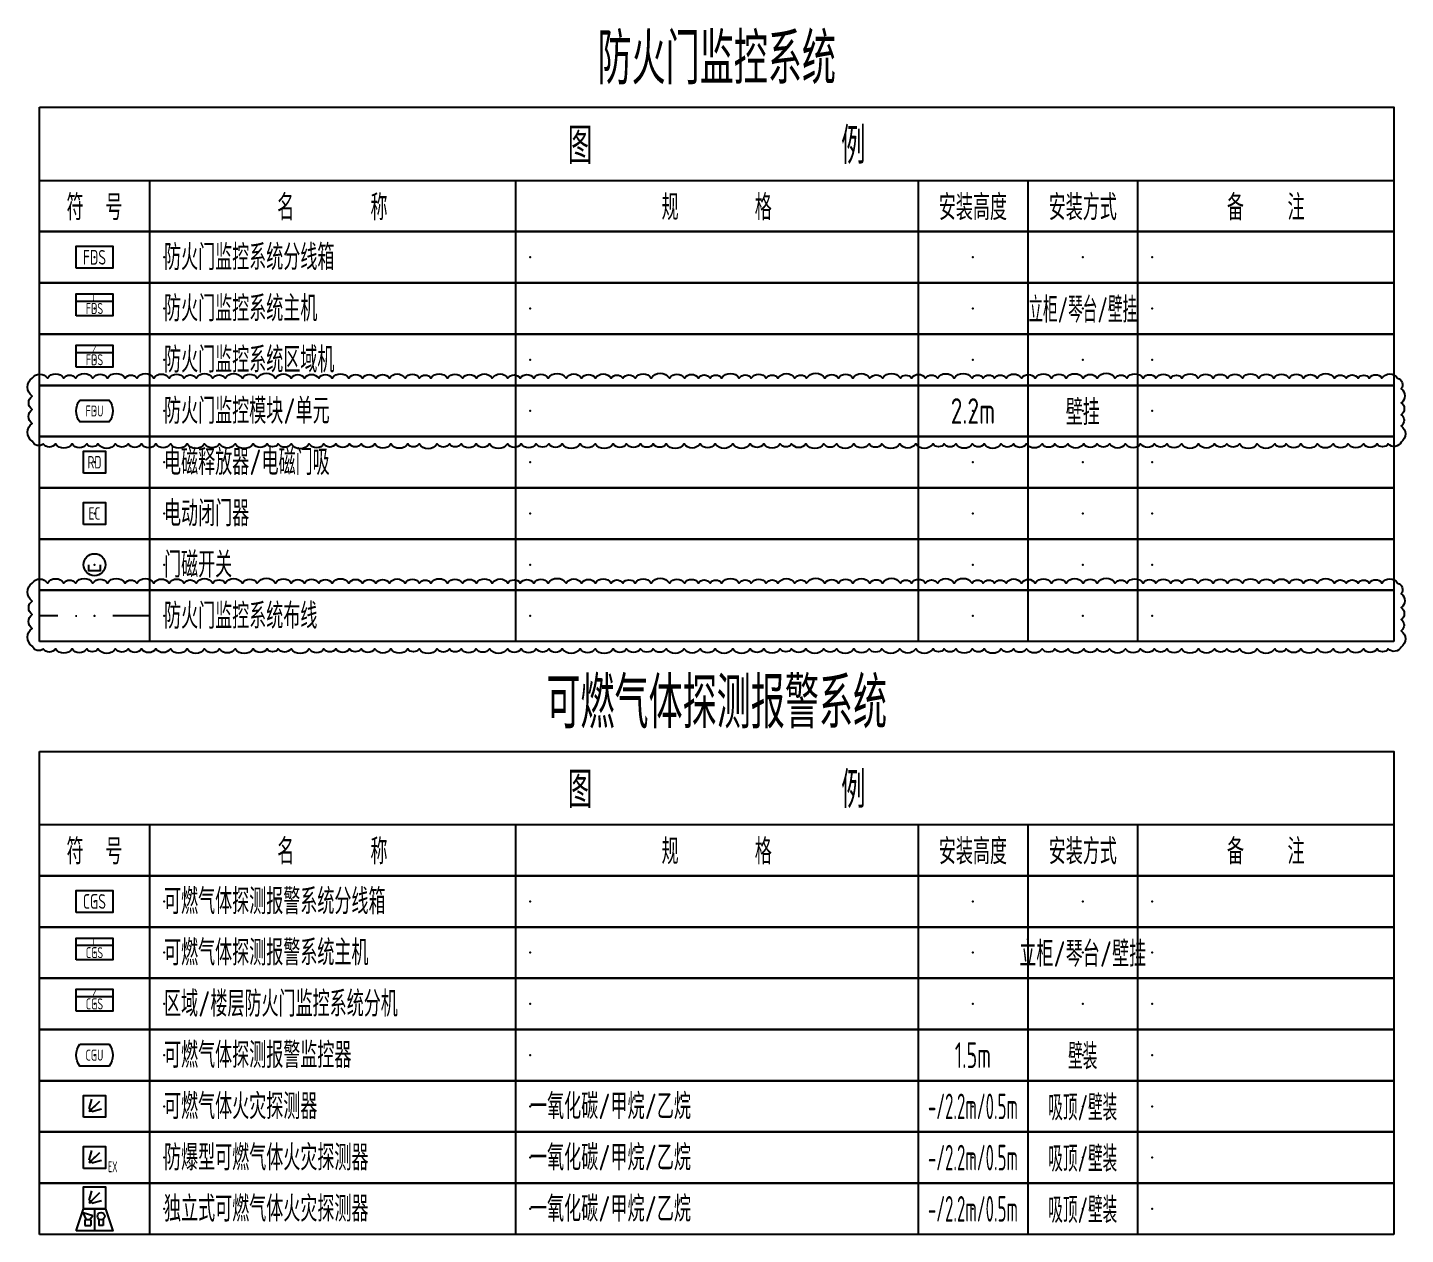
# Model space of a CAD drawing. Header units: millimetres. Extents: x -1582620 to 4754388, y -184455 to 3397362.
# Drawn here: x -608871 to -590049, y 67062 to 83550 of the extents above; entities that cross this region are included whole.
import ezdxf
from ezdxf.enums import TextEntityAlignment as Align

# ---------------------------------------------------------------- set-up
doc = ezdxf.new("R2010")
doc.units = ezdxf.units.MM
doc.header["$LTSCALE"] = 1000
doc.header["$MEASUREMENT"] = 0
doc.linetypes.add('DIVIDE', pattern=[1.25, 0.5, -0.25, 0, -0.25, 0, -0.25])
for name, color, linetype in [('E-EFPS-DEVC', 3, 'Continuous'), ('E-FAS-DEVC', 3, 'Continuous'), ('E-FDS-WIRE', 4, 'DIVIDE'), ('E-UNIV-DIAG', 2, 'Continuous'), ('E-UNIV-EL', 140, 'Continuous'), ('E-UNIV-NOTE', 6, 'Continuous')]:
    doc.layers.add(name, color=color, linetype=linetype)
doc.styles.add('TH-STYLE3', font='tssdeng.shx', dxfattribs={"width": 0.65, "bigfont": 'tssdchn.shx'})

# ---------------------------------------------------------------- blocks, each defined once
blk = doc.blocks.new('E-BKTS2')
for p, q in [((0, 0), (185, 0)), ((0, -7), (0, 0)), ((185, 0), (185, -7)), ((185, -7), (0, -7))]:
    blk.add_line(p, q)
at = {"linetype": 'Continuous'}
for p, q in [((15, 0), (15, -7)), ((65, 0), (65, -7)), ((120, 0), (120, -7)), ((135, 0), (135, -7)), ((150, 0), (150, -7))]:
    blk.add_line(p, q, dxfattribs=at)
for p in [(7.5, -3.5), (17, -3.5), (67, -3.5), (127.5, -3.5), (142.5, -3.5), (152, -3.5)]:
    blk.add_point(p, dxfattribs=at)
blk = doc.blocks.new('E-BKTS1')
blk.add_line((0, -10), (185, -10))
at = {"linetype": 'Continuous'}
for p, q in [((15, -10), (15, -17)), ((65, -10), (65, -17)), ((120, -10), (120, -17)), ((135, -10), (135, -17)), ((150, -10), (150, -17))]:
    blk.add_line(p, q, dxfattribs=at)
blk.add_lwpolyline([(0, 0), (185, 0), (185, -17), (0, -17)], close=True)
at = {"layer": 'E-UNIV-NOTE', "style": 'TH-STYLE3', "width": 0.7}
for s, height, p in [('图                例', 5, (92.5, -5)), ('安装高度', 3.5, (127.5, -13.5)), ('安装方式', 3.5, (142.5, -13.5))]:
    blk.add_text(s, height=height, dxfattribs=at).set_placement(p, align=Align.MIDDLE)
at = {"layer": 'E-UNIV-NOTE', "linetype": 'Continuous', "style": 'TH-STYLE3', "width": 0.7}
for s, p in [('符  号', (7.5, -13.5)), ('名       称', (40, -13.5)), ('规       格', (92.5, -13.5)), ('备    注', (167.5, -13.5))]:
    blk.add_text(s, height=3.5, dxfattribs=at).set_placement(p, align=Align.MIDDLE)
blk = doc.blocks.new('E-BFDS010')
blk.add_lwpolyline([(-2.5, -1.5), (-2.5, 1.5), (2.5, 1.5), (2.5, -1.5)], close=True)
at = {"layer": 'E-UNIV-EL', "style": 'TH-STYLE3', "width": 0.7}
blk.add_attdef('BOX', text='', height=2, dxfattribs=at).set_placement((0, 0), align=Align.MIDDLE)
blk = doc.blocks.new('E-BFDS020')
blk.add_lwpolyline([(-2.5, -1.5), (-2.5, 1.5), (2.5, 1.5), (2.5, -1.5)], close=True)
at = {"layer": 'E-UNIV-EL'}
blk.add_line((-2.5, 0.5), (2.5, 0.5), dxfattribs=at)
at = {"layer": 'E-UNIV-EL', "style": 'TH-STYLE3', "width": 0.7}
for height, p in [(1.5, (0, -0.5)), (1, (0, 1))]:
    blk.add_attdef('F', text='', height=height, dxfattribs=at).set_placement(p, align=Align.MIDDLE)
blk = doc.blocks.new('E-BFDS021')
blk.add_lwpolyline([(-2.5, -1.5), (-2.5, 1.5), (2.5, 1.5), (2.5, -1.5)], close=True)
at = {"layer": 'E-UNIV-EL'}
blk.add_line((-2.5, 0.5), (2.5, 0.5), dxfattribs=at)
at = {"layer": 'E-UNIV-EL', "style": 'TH-STYLE3', "width": 0.7}
for height, p in [(1.5, (0, -0.5)), (1, (0, 1))]:
    blk.add_attdef('F', text='', height=height, dxfattribs=at).set_placement(p, align=Align.MIDDLE)
blk = doc.blocks.new('E-BEFPS110')
blk.add_lwpolyline([(-2, 1.5), (2, 1.5, -0.333333), (2, -1.5), (-2, -1.5, -0.333333)], format="xyb", close=True)
at = {"layer": 'E-UNIV-EL', "style": 'TH-STYLE3', "width": 0.7}
blk.add_attdef('F', text='', height=1.5, dxfattribs=at).set_placement((0, 0), align=Align.MIDDLE)
blk = doc.blocks.new('E-BFDS210')
blk.add_lwpolyline([(-1.5, -1.5), (-1.5, 1.5), (1.5, 1.5), (1.5, -1.5)], close=True)
at = {"layer": 'E-UNIV-EL', "style": 'TH-STYLE3', "width": 0.7}
blk.add_attdef('F', text='', height=1.7, dxfattribs=at).set_placement((0, 0), align=Align.MIDDLE)
blk = doc.blocks.new('E-BFDS220')
blk.add_lwpolyline([(-1.5, -1.5), (-1.5, 1.5), (1.5, 1.5), (1.5, -1.5)], close=True)
at = {"layer": 'E-UNIV-EL', "style": 'TH-STYLE3', "width": 0.7}
blk.add_attdef('F', text='', height=1.7, dxfattribs=at).set_placement((0, 0), align=Align.MIDDLE)
blk = doc.blocks.new('E-BIAS100')
blk.add_circle((0, 0), 1.5)
at = {"layer": 'E-UNIV-EL'}
blk.add_lwpolyline([(-0.81, 0), (-0.81, -0.81), (0.81, -0.81), (0.81, 0)], dxfattribs=at)
blk = doc.blocks.new('E-BCGS110')
blk.add_lwpolyline([(-2, 1.5), (2, 1.5, -0.333333), (2, -1.5), (-2, -1.5, -0.333333)], format="xyb", close=True)
at = {"layer": 'E-UNIV-EL', "style": 'TH-STYLE3', "width": 0.7}
blk.add_attdef('F', text='', height=1.5, dxfattribs=at).set_placement((0, 0), align=Align.MIDDLE)
blk = doc.blocks.new('E-BCGS010')
blk.add_lwpolyline([(-2.5, -1.5), (-2.5, 1.5), (2.5, 1.5), (2.5, -1.5)], close=True)
at = {"layer": 'E-UNIV-EL', "style": 'TH-STYLE3', "width": 0.7}
blk.add_attdef('BOX', text='', height=2, dxfattribs=at).set_placement((0, 0), align=Align.MIDDLE)
blk = doc.blocks.new('E-BCGS020')
blk.add_lwpolyline([(-2.5, -1.5), (-2.5, 1.5), (2.5, 1.5), (2.5, -1.5)], close=True)
at = {"layer": 'E-UNIV-EL'}
blk.add_line((-2.5, 0.5), (2.5, 0.5), dxfattribs=at)
at = {"layer": 'E-UNIV-EL', "style": 'TH-STYLE3', "width": 0.7}
for height, p in [(1.5, (0, -0.5)), (1, (0, 1))]:
    blk.add_attdef('F', text='', height=height, dxfattribs=at).set_placement(p, align=Align.MIDDLE)
blk = doc.blocks.new('E-BCGS021')
blk.add_lwpolyline([(-2.5, -1.5), (-2.5, 1.5), (2.5, 1.5), (2.5, -1.5)], close=True)
at = {"layer": 'E-UNIV-EL'}
blk.add_line((-2.5, 0.5), (2.5, 0.5), dxfattribs=at)
at = {"layer": 'E-UNIV-EL', "style": 'TH-STYLE3', "width": 0.7}
for height, p in [(1.5, (0, -0.5)), (1, (0, 1))]:
    blk.add_attdef('F', text='', height=height, dxfattribs=at).set_placement(p, align=Align.MIDDLE)
blk = doc.blocks.new('E-BCGS210')
blk.add_lwpolyline([(-1.5, -1.5), (-1.5, 1.5), (1.5, 1.5), (1.5, -1.5)], close=True)
at = {"layer": 'E-UNIV-EL'}
for p, q in [((-0.71, -0.35), (-0.35, 0.97)), ((-0.71, -0.71), (0.71, 0.71)), ((-0.35, -0.71), (0.97, -0.35))]:
    blk.add_line(p, q, dxfattribs=at)
at = {"layer": 'E-UNIV-EL', "const_width": 0.25}
blk.add_lwpolyline([(-0.62, -0.44, 1), (-0.44, -0.62, 1)], format="xyb", close=True, dxfattribs=at)
blk = doc.blocks.new('E-BCGS210-2')
blk.add_lwpolyline([(-1.5, -1.5), (-1.5, 1.5), (1.5, 1.5), (1.5, -1.5)], close=True)
at = {"layer": 'E-UNIV-EL'}
for p, q in [((-0.71, -0.35), (-0.35, 0.97)), ((-0.71, -0.71), (0.71, 0.71)), ((-0.35, -0.71), (0.97, -0.35))]:
    blk.add_line(p, q, dxfattribs=at)
at = {"layer": 'E-UNIV-EL', "const_width": 0.25}
blk.add_lwpolyline([(-0.62, -0.44, 1), (-0.44, -0.62, 1)], format="xyb", close=True, dxfattribs=at)
at = {"layer": 'E-UNIV-EL', "style": 'TH-STYLE3', "width": 0.5}
blk.add_attdef('F', text='', height=1.5, dxfattribs=at).set_placement((2.5, -1.25), align=Align.MIDDLE)
blk = doc.blocks.new('E-BCGS215')
for points in [[(-1.5, 0), (-1.5, 3), (1.5, 3), (1.5, 0)], [(-2.5, -3), (-1.5, 0), (1.5, 0), (2.5, -3)]]:
    blk.add_lwpolyline(points, close=True)
at = {"layer": 'E-UNIV-EL'}
for p, q in [((-0.71, 1.15), (-0.35, 2.47)), ((-0.71, 0.79), (0.71, 2.21)), ((-0.35, 0.79), (0.97, 1.15)), ((0, 0), (0, -3)), ((-1.56, -0.5), (-0.24, -0.9)), ((-1.1, -1.5), (-1.56, -0.5)), ((-0.5, -1.5), (-1.3, -1.5)), ((-1.3, -1.5), (-1.3, -2.3)), ((-0.7, -1.5), (-0.24, -0.9)), ((-0.5, -1.5), (-0.5, -2.3)), ((0.6, -1.4), (0.6, -2.3)), ((1.2, -1.4), (1.2, -2.3)), ((-1.3, -2.3), (-0.5, -2.3)), ((1.2, -2.3), (0.6, -2.3))]:
    blk.add_line(p, q, dxfattribs=at)
at = {"layer": 'E-UNIV-EL', "const_width": 0.25}
blk.add_lwpolyline([(-0.62, 1.06, 1), (-0.44, 0.88, 1)], format="xyb", close=True, dxfattribs=at)
at = {"layer": 'E-UNIV-EL'}
blk.add_circle((0.9, -1), 0.5, dxfattribs=at)

msp = doc.modelspace()

# ---------------------------------------------------------------- linework, layer by layer
at = {"layer": 'E-FDS-WIRE'}
msp.add_line((-607206.67, 75511.98), (-608706.67, 75511.98), dxfattribs=at)
at = {"layer": 'E-UNIV-NOTE'}
for points in [[(-608806.67, 78761.98, -0.52056705), (-608600.03, 78761.98, -0.52056705), (-608373.85, 78761.98, -0.52056705), (-608217.91, 78761.98, -0.52056705), (-607977.41, 78761.98, -0.52056705), (-607779.17, 78761.98, -0.52056705), (-607537.3, 78761.98, -0.52056705), (-607380.19, 78761.98, -0.52056705), (-607147.1, 78761.98, -0.52056705), (-606937.37, 78761.98, -0.52056705), (-606730.36, 78761.98, -0.52056705), (-606569.63, 78761.98, -0.52056705), (-606338.08, 78761.98, -0.52056705), (-606171.03, 78761.98, -0.52056705), (-605936.02, 78761.98, -0.52056705), (-605733.22, 78761.98, -0.52056705), (-605483.97, 78761.98, -0.52056705), (-605267.94, 78761.98, -0.52056705), (-605087.48, 78761.98, -0.52056705), (-604894.12, 78761.98, -0.52056705), (-604709.69, 78761.98, -0.52056705), (-604482.82, 78761.98, -0.52056705), (-604294.77, 78761.98, -0.52056705), (-604112.28, 78761.98, -0.52056705), (-603927.58, 78761.98, -0.52056705), (-603714.54, 78761.98, -0.52056705), (-603516.04, 78761.98, -0.52056705), (-603361.39, 78761.98, -0.52056705), (-603134.72, 78761.98, -0.52056705), (-602929.81, 78761.98, -0.52056705), (-602739.74, 78761.98, -0.52056705), (-602522.86, 78761.98, -0.52056705), (-602309.15, 78761.98, -0.52056705), (-602140.19, 78761.98, -0.52056705), (-601956.71, 78761.98, -0.52056705), (-601760.13, 78761.98, -0.52056705), (-601515.1, 78761.98, -0.52056705), (-601301.96, 78761.98, -0.52056705), (-601113.65, 78761.98, -0.52056705), (-600899.02, 78761.98, -0.52056705), (-600739.95, 78761.98, -0.52056705), (-600570.98, 78761.98, -0.52056705), (-600351.67, 78761.98, -0.52056705), (-600102.56, 78761.98, -0.52056705), (-599897.92, 78761.98, -0.52056705), (-599706.99, 78761.98, -0.52056705), (-599546.56, 78761.98, -0.52056705), (-599390.92, 78761.98, -0.52056705), (-599148.47, 78761.98, -0.52056705), (-598984.39, 78761.98, -0.52056705), (-598779.5, 78761.98, -0.52056705), (-598619.8, 78761.98, -0.52056705), (-598389.12, 78761.98, -0.52056705), (-598229.07, 78761.98, -0.52056705), (-597979.77, 78761.98, -0.52056705), (-597793.07, 78761.98, -0.52056705), (-597595.79, 78761.98, -0.52056705), (-597363.3, 78761.98, -0.52056705), (-597193.2, 78761.98, -0.52056705), (-596947.91, 78761.98, -0.52056705), (-596795.46, 78761.98, -0.52056705), (-596603.17, 78761.98, -0.52056705), (-596442.93, 78761.98, -0.52056705), (-596213.21, 78761.98, -0.52056705), (-595969.02, 78761.98, -0.52056705), (-595815.66, 78761.98, -0.52056705), (-595661.26, 78761.98, -0.52056705), (-595504.57, 78761.98, -0.52056705), (-595294.46, 78761.98, -0.52056705), (-595104.94, 78761.98, -0.52056705), (-594884.12, 78761.98, -0.52056705), (-594681.7, 78761.98, -0.52056705), (-594452.87, 78761.98, -0.52056705), (-594259.69, 78761.98, -0.52056705), (-594011.89, 78761.98, -0.52056705), (-593856.34, 78761.98, -0.52056705), (-593632.63, 78761.98, -0.52056705), (-593456.31, 78761.98, -0.52056705), (-593253.22, 78761.98, -0.52056705), (-593101.71, 78761.98, -0.52056705), (-592879.36, 78761.98, -0.52056705), (-592674.77, 78761.98, -0.52056705), (-592480.46, 78761.98, -0.52056705), (-592276.58, 78761.98, -0.52056705), (-592051.68, 78761.98, -0.52056705), (-591846.72, 78761.98, -0.52056705), (-591638.37, 78761.98, -0.52056705), (-591439.89, 78761.98, -0.52056705), (-591255.67, 78761.98, -0.52056705), (-591017.99, 78761.98, -0.52056705), (-590859.9, 78761.98, -0.52056705), (-590694.02, 78761.98, -0.52056705), (-590542.94, 78761.98, -0.52056705), (-590369.86, 78761.98, -0.52056705), (-590155.41, 78761.98, -0.52056705), (-590106.67, 78613.04, -0.52056705), (-590106.67, 78425.42, -0.52056705), (-590106.67, 78261.54, -0.52056705), (-590106.67, 78109.66, -0.52056705), (-590106.67, 77887.15, -0.52056705), (-590283.48, 77861.98, -0.52056705), (-590437.17, 77861.98, -0.52056705), (-590622.69, 77861.98, -0.52056705), (-590829.8, 77861.98, -0.52056705), (-591037.21, 77861.98, -0.52056705), (-591249.41, 77861.98, -0.52056705), (-591477.43, 77861.98, -0.52056705), (-591675.8, 77861.98, -0.52056705), (-591834.68, 77861.98, -0.52056705), (-592072.47, 77861.98, -0.52056705), (-592316.72, 77861.98, -0.52056705), (-592488.33, 77861.98, -0.52056705), (-592658.74, 77861.98, -0.52056705), (-592876.89, 77861.98, -0.52056705), (-593108.86, 77861.98, -0.52056705), (-593310.05, 77861.98, -0.52056705), (-593476.2, 77861.98, -0.52056705), (-593665.67, 77861.98, -0.52056705), (-593872.3, 77861.98, -0.52056705), (-594090.85, 77861.98, -0.52056705), (-594259.21, 77861.98, -0.52056705), (-594444.22, 77861.98, -0.52056705), (-594662.57, 77861.98, -0.52056705), (-594836.34, 77861.98, -0.52056705), (-595011.83, 77861.98, -0.52056705), (-595225.24, 77861.98, -0.52056705), (-595404.52, 77861.98, -0.52056705), (-595570.51, 77861.98, -0.52056705), (-595803.84, 77861.98, -0.52056705), (-595961.5, 77861.98, -0.52056705), (-596190.94, 77861.98, -0.52056705), (-596349.36, 77861.98, -0.52056705), (-596501.89, 77861.98, -0.52056705), (-596736.93, 77861.98, -0.52056705), (-596956.07, 77861.98, -0.52056705), (-597199.57, 77861.98, -0.52056705), (-597375.08, 77861.98, -0.52056705), (-597584.03, 77861.98, -0.52056705), (-597820.22, 77861.98, -0.52056705), (-597994.17, 77861.98, -0.52056705), (-598240.1, 77861.98, -0.52056705), (-598433.15, 77861.98, -0.52056705), (-598588.95, 77861.98, -0.52056705), (-598814.19, 77861.98, -0.52056705), (-598997.92, 77861.98, -0.52056705), (-599236.39, 77861.98, -0.52056705), (-599478.11, 77861.98, -0.52056705), (-599683.19, 77861.98, -0.52056705), (-599902.29, 77861.98, -0.52056705), (-600146.84, 77861.98, -0.52056705), (-600323.04, 77861.98, -0.52056705), (-600498.76, 77861.98, -0.52056705), (-600687.01, 77861.98, -0.52056705), (-600870.95, 77861.98, -0.52056705), (-601118.34, 77861.98, -0.52056705), (-601322.77, 77861.98, -0.52056705), (-601567.04, 77861.98, -0.52056705), (-601749.6, 77861.98, -0.52056705), (-601921.55, 77861.98, -0.52056705), (-602129.57, 77861.98, -0.52056705), (-602315.76, 77861.98, -0.52056705), (-602560.75, 77861.98, -0.52056705), (-602742, 77861.98, -0.52056705), (-602948.94, 77861.98, -0.52056705), (-603108.14, 77861.98, -0.52056705), (-603274.26, 77861.98, -0.52056705), (-603523.34, 77861.98, -0.52056705), (-603677.8, 77861.98, -0.52056705), (-603907.25, 77861.98, -0.52056705), (-604126.73, 77861.98, -0.52056705), (-604315.85, 77861.98, -0.52056705), (-604472.69, 77861.98, -0.52056705), (-604658.93, 77861.98, -0.52056705), (-604821.86, 77861.98, -0.52056705), (-605022.15, 77861.98, -0.52056705), (-605271.95, 77861.98, -0.52056705), (-605446.98, 77861.98, -0.52056705), (-605599.38, 77861.98, -0.52056705), (-605787.41, 77861.98, -0.52056705), (-606034.54, 77861.98, -0.52056705), (-606248.58, 77861.98, -0.52056705), (-606452.89, 77861.98, -0.52056705), (-606692.63, 77861.98, -0.52056705), (-606919.61, 77861.98, -0.52056705), (-607117.58, 77861.98, -0.52056705), (-607314.7, 77861.98, -0.52056705), (-607497.03, 77861.98, -0.52056705), (-607668.49, 77861.98, -0.52056705), (-607910.13, 77861.98, -0.52056705), (-608063.02, 77861.98, -0.52056705), (-608263.31, 77861.98, -0.52056705), (-608488.58, 77861.98, -0.52056705), (-608655.33, 77861.98, -0.52056705), (-608806.67, 77899.9, -0.52056705), (-608806.67, 78142, -0.52056705), (-608806.67, 78330.69, -0.52056705), (-608806.67, 78515.82, -0.52056705)], [(-608806.67, 75961.98, -0.52056705), (-608600.03, 75961.98, -0.52056705), (-608373.85, 75961.98, -0.52056705), (-608217.91, 75961.98, -0.52056705), (-607977.41, 75961.98, -0.52056705), (-607779.17, 75961.98, -0.52056705), (-607537.3, 75961.98, -0.52056705), (-607380.19, 75961.98, -0.52056705), (-607147.1, 75961.98, -0.52056705), (-606937.37, 75961.98, -0.52056705), (-606730.36, 75961.98, -0.52056705), (-606569.63, 75961.98, -0.52056705), (-606338.08, 75961.98, -0.52056705), (-606171.03, 75961.98, -0.52056705), (-605936.02, 75961.98, -0.52056705), (-605733.22, 75961.98, -0.52056705), (-605483.97, 75961.98, -0.52056705), (-605267.94, 75961.98, -0.52056705), (-605087.48, 75961.98, -0.52056705), (-604894.12, 75961.98, -0.52056705), (-604709.69, 75961.98, -0.52056705), (-604482.82, 75961.98, -0.52056705), (-604294.77, 75961.98, -0.52056705), (-604112.28, 75961.98, -0.52056705), (-603927.58, 75961.98, -0.52056705), (-603714.54, 75961.98, -0.52056705), (-603516.04, 75961.98, -0.52056705), (-603361.39, 75961.98, -0.52056705), (-603134.72, 75961.98, -0.52056705), (-602929.81, 75961.98, -0.52056705), (-602739.74, 75961.98, -0.52056705), (-602522.86, 75961.98, -0.52056705), (-602309.15, 75961.98, -0.52056705), (-602140.19, 75961.98, -0.52056705), (-601956.71, 75961.98, -0.52056705), (-601760.13, 75961.98, -0.52056705), (-601515.1, 75961.98, -0.52056705), (-601301.96, 75961.98, -0.52056705), (-601113.65, 75961.98, -0.52056705), (-600899.02, 75961.98, -0.52056705), (-600739.95, 75961.98, -0.52056705), (-600570.98, 75961.98, -0.52056705), (-600351.67, 75961.98, -0.52056705), (-600102.56, 75961.98, -0.52056705), (-599897.92, 75961.98, -0.52056705), (-599706.99, 75961.98, -0.52056705), (-599546.56, 75961.98, -0.52056705), (-599390.92, 75961.98, -0.52056705), (-599148.47, 75961.98, -0.52056705), (-598984.39, 75961.98, -0.52056705), (-598779.5, 75961.98, -0.52056705), (-598619.8, 75961.98, -0.52056705), (-598389.12, 75961.98, -0.52056705), (-598229.07, 75961.98, -0.52056705), (-597979.77, 75961.98, -0.52056705), (-597793.07, 75961.98, -0.52056705), (-597595.79, 75961.98, -0.52056705), (-597363.3, 75961.98, -0.52056705), (-597193.2, 75961.98, -0.52056705), (-596947.91, 75961.98, -0.52056705), (-596795.46, 75961.98, -0.52056705), (-596603.17, 75961.98, -0.52056705), (-596442.93, 75961.98, -0.52056705), (-596213.21, 75961.98, -0.52056705), (-595969.02, 75961.98, -0.52056705), (-595815.66, 75961.98, -0.52056705), (-595661.26, 75961.98, -0.52056705), (-595504.57, 75961.98, -0.52056705), (-595294.46, 75961.98, -0.52056705), (-595104.94, 75961.98, -0.52056705), (-594884.12, 75961.98, -0.52056705), (-594681.7, 75961.98, -0.52056705), (-594452.87, 75961.98, -0.52056705), (-594259.69, 75961.98, -0.52056705), (-594011.89, 75961.98, -0.52056705), (-593856.34, 75961.98, -0.52056705), (-593632.63, 75961.98, -0.52056705), (-593456.31, 75961.98, -0.52056705), (-593253.22, 75961.98, -0.52056705), (-593101.71, 75961.98, -0.52056705), (-592879.36, 75961.98, -0.52056705), (-592674.77, 75961.98, -0.52056705), (-592480.46, 75961.98, -0.52056705), (-592276.58, 75961.98, -0.52056705), (-592051.68, 75961.98, -0.52056705), (-591846.72, 75961.98, -0.52056705), (-591638.37, 75961.98, -0.52056705), (-591439.89, 75961.98, -0.52056705), (-591255.67, 75961.98, -0.52056705), (-591017.99, 75961.98, -0.52056705), (-590859.9, 75961.98, -0.52056705), (-590694.02, 75961.98, -0.52056705), (-590542.94, 75961.98, -0.52056705), (-590369.86, 75961.98, -0.52056705), (-590155.41, 75961.98, -0.52056705), (-590106.67, 75813.04, -0.52056705), (-590106.67, 75625.42, -0.52056705), (-590106.67, 75461.54, -0.52056705), (-590106.67, 75309.66, -0.52056705), (-590106.67, 75087.15, -0.52056705), (-590283.48, 75061.98, -0.52056705), (-590437.17, 75061.98, -0.52056705), (-590622.69, 75061.98, -0.52056705), (-590829.8, 75061.98, -0.52056705), (-591037.21, 75061.98, -0.52056705), (-591249.41, 75061.98, -0.52056705), (-591477.43, 75061.98, -0.52056705), (-591675.8, 75061.98, -0.52056705), (-591834.68, 75061.98, -0.52056705), (-592072.47, 75061.98, -0.52056705), (-592316.72, 75061.98, -0.52056705), (-592488.33, 75061.98, -0.52056705), (-592658.74, 75061.98, -0.52056705), (-592876.89, 75061.98, -0.52056705), (-593108.86, 75061.98, -0.52056705), (-593310.05, 75061.98, -0.52056705), (-593476.2, 75061.98, -0.52056705), (-593665.67, 75061.98, -0.52056705), (-593872.3, 75061.98, -0.52056705), (-594090.85, 75061.98, -0.52056705), (-594259.21, 75061.98, -0.52056705), (-594444.22, 75061.98, -0.52056705), (-594662.57, 75061.98, -0.52056705), (-594836.34, 75061.98, -0.52056705), (-595011.83, 75061.98, -0.52056705), (-595225.24, 75061.98, -0.52056705), (-595404.52, 75061.98, -0.52056705), (-595570.51, 75061.98, -0.52056705), (-595803.84, 75061.98, -0.52056705), (-595961.5, 75061.98, -0.52056705), (-596190.94, 75061.98, -0.52056705), (-596349.36, 75061.98, -0.52056705), (-596501.89, 75061.98, -0.52056705), (-596736.93, 75061.98, -0.52056705), (-596956.07, 75061.98, -0.52056705), (-597199.57, 75061.98, -0.52056705), (-597375.08, 75061.98, -0.52056705), (-597584.03, 75061.98, -0.52056705), (-597820.22, 75061.98, -0.52056705), (-597994.17, 75061.98, -0.52056705), (-598240.1, 75061.98, -0.52056705), (-598433.15, 75061.98, -0.52056705), (-598588.95, 75061.98, -0.52056705), (-598814.19, 75061.98, -0.52056705), (-598997.92, 75061.98, -0.52056705), (-599236.39, 75061.98, -0.52056705), (-599478.11, 75061.98, -0.52056705), (-599683.19, 75061.98, -0.52056705), (-599902.29, 75061.98, -0.52056705), (-600146.84, 75061.98, -0.52056705), (-600323.04, 75061.98, -0.52056705), (-600498.76, 75061.98, -0.52056705), (-600687.01, 75061.98, -0.52056705), (-600870.95, 75061.98, -0.52056705), (-601118.34, 75061.98, -0.52056705), (-601322.77, 75061.98, -0.52056705), (-601567.04, 75061.98, -0.52056705), (-601749.6, 75061.98, -0.52056705), (-601921.55, 75061.98, -0.52056705), (-602129.57, 75061.98, -0.52056705), (-602315.76, 75061.98, -0.52056705), (-602560.75, 75061.98, -0.52056705), (-602742, 75061.98, -0.52056705), (-602948.94, 75061.98, -0.52056705), (-603108.14, 75061.98, -0.52056705), (-603274.26, 75061.98, -0.52056705), (-603523.34, 75061.98, -0.52056705), (-603677.8, 75061.98, -0.52056705), (-603907.25, 75061.98, -0.52056705), (-604126.73, 75061.98, -0.52056705), (-604315.85, 75061.98, -0.52056705), (-604472.69, 75061.98, -0.52056705), (-604658.93, 75061.98, -0.52056705), (-604821.86, 75061.98, -0.52056705), (-605022.15, 75061.98, -0.52056705), (-605271.95, 75061.98, -0.52056705), (-605446.98, 75061.98, -0.52056705), (-605599.38, 75061.98, -0.52056705), (-605787.41, 75061.98, -0.52056705), (-606034.54, 75061.98, -0.52056705), (-606248.58, 75061.98, -0.52056705), (-606452.89, 75061.98, -0.52056705), (-606692.63, 75061.98, -0.52056705), (-606919.61, 75061.98, -0.52056705), (-607117.58, 75061.98, -0.52056705), (-607314.7, 75061.98, -0.52056705), (-607497.03, 75061.98, -0.52056705), (-607668.49, 75061.98, -0.52056705), (-607910.13, 75061.98, -0.52056705), (-608063.02, 75061.98, -0.52056705), (-608263.31, 75061.98, -0.52056705), (-608488.58, 75061.98, -0.52056705), (-608655.33, 75061.98, -0.52056705), (-608806.67, 75099.9, -0.52056705), (-608806.67, 75342, -0.52056705), (-608806.67, 75530.69, -0.52056705), (-608806.67, 75715.82, -0.52056705)]]:
    msp.add_lwpolyline(points, format="xyb", close=True, dxfattribs=at)

# ---------------------------------------------------------------- block references
at = {"layer": 'E-EFPS-DEVC', "xscale": 100, "yscale": 100, "zscale": 100}
for name, p, values in [('E-BFDS010', (-607956.67, 80411.98), {'BOX': 'FDS'}), ('E-BEFPS110', (-607956.67, 78311.98), {'F': 'FDU'}), ('E-BFDS210', (-607956.67, 77611.98), {'F': 'RD'}), ('E-BFDS220', (-607956.67, 76911.98), {'F': 'EC'})]:
    msp.add_blockref(name, p, dxfattribs=at).add_auto_attribs(values)
at = {"layer": 'E-EFPS-DEVC'}
ref = msp.add_blockref('E-BFDS020', (-607956.67, 79761.98), dxfattribs=dict(at, xscale=100, yscale=100, zscale=100))
ref.add_attrib('F', 'C', dxfattribs={"layer": 'E-UNIV-EL', "height": 100, "style": 'TH-STYLE3', "width": 0.7}).set_placement((-607956.67, 79861.98), align=Align.MIDDLE)
ref.add_attrib('F', 'FDS', dxfattribs={"layer": 'E-UNIV-EL', "height": 150, "style": 'TH-STYLE3', "width": 0.7}).set_placement((-607956.67, 79711.98), align=Align.MIDDLE)
ref = msp.add_blockref('E-BFDS021', (-607956.67, 79061.98), dxfattribs=dict(at, xscale=100, yscale=100, zscale=100))
ref.add_attrib('F', 'FDS', dxfattribs={"layer": 'E-UNIV-EL', "height": 150, "style": 'TH-STYLE3', "width": 0.7}).set_placement((-607956.67, 79011.98), align=Align.MIDDLE)
ref.add_attrib('F', 'Z', dxfattribs={"layer": 'E-UNIV-EL', "height": 100, "style": 'TH-STYLE3', "width": 0.7}).set_placement((-607956.67, 79161.98), align=Align.MIDDLE)
at = {"layer": 'E-EFPS-DEVC', "xscale": 100, "yscale": 100, "zscale": 100}
msp.add_blockref('E-BIAS100', (-607956.67, 76211.98), dxfattribs=at)
at = {"layer": 'E-FAS-DEVC', "xscale": 100, "yscale": 100, "zscale": 100}
for name, p, values in [('E-BCGS010', (-607956.67, 71611.98), {'BOX': 'CGS'}), ('E-BCGS110', (-607956.67, 69511.98), {'F': 'CGU'}), ('E-BCGS210-2', (-607956.67, 68111.98), {'F': 'EX'})]:
    msp.add_blockref(name, p, dxfattribs=at).add_auto_attribs(values)
at = {"layer": 'E-FAS-DEVC'}
ref = msp.add_blockref('E-BCGS020', (-607956.67, 70961.98), dxfattribs=dict(at, xscale=100, yscale=100, zscale=100))
ref.add_attrib('F', 'CGS', dxfattribs={"layer": 'E-UNIV-EL', "height": 150, "style": 'TH-STYLE3', "width": 0.7}).set_placement((-607956.67, 70911.98), align=Align.MIDDLE)
ref.add_attrib('F', 'C', dxfattribs={"layer": 'E-UNIV-EL', "height": 100, "style": 'TH-STYLE3', "width": 0.7}).set_placement((-607956.67, 71061.98), align=Align.MIDDLE)
ref = msp.add_blockref('E-BCGS021', (-607956.67, 70261.98), dxfattribs=dict(at, xscale=100, yscale=100, zscale=100))
ref.add_attrib('F', 'Z', dxfattribs={"layer": 'E-UNIV-EL', "height": 100, "style": 'TH-STYLE3', "width": 0.7}).set_placement((-607956.67, 70361.98), align=Align.MIDDLE)
ref.add_attrib('F', 'CGS', dxfattribs={"layer": 'E-UNIV-EL', "height": 150, "style": 'TH-STYLE3', "width": 0.7}).set_placement((-607956.67, 70211.98), align=Align.MIDDLE)
at = {"layer": 'E-FAS-DEVC', "xscale": 100, "yscale": 100, "zscale": 100}
for name, p in [('E-BCGS210', (-607956.67, 68811.98)), ('E-BCGS215', (-607956.67, 67411.98))]:
    msp.add_blockref(name, p, dxfattribs=at)
at = {"layer": 'E-UNIV-DIAG', "xscale": 100, "yscale": 100, "zscale": 100}
for name, p in [('E-BKTS1', (-608706.67, 82461.98)), ('E-BKTS2', (-608706.67, 80761.98)), ('E-BKTS2', (-608706.67, 80061.98)), ('E-BKTS2', (-608706.67, 79361.98)), ('E-BKTS2', (-608706.67, 78661.98)), ('E-BKTS2', (-608706.67, 77961.98)), ('E-BKTS2', (-608706.67, 77261.98)), ('E-BKTS2', (-608706.67, 76561.98)), ('E-BKTS2', (-608706.67, 75861.98)), ('E-BKTS1', (-608706.67, 73661.98)), ('E-BKTS2', (-608706.67, 71961.98)), ('E-BKTS2', (-608706.67, 71261.98)), ('E-BKTS2', (-608706.67, 70561.98)), ('E-BKTS2', (-608706.67, 69861.98)), ('E-BKTS2', (-608706.67, 69161.98)), ('E-BKTS2', (-608706.67, 68461.98)), ('E-BKTS2', (-608706.67, 67761.98))]:
    msp.add_blockref(name, p, dxfattribs=at)

# ---------------------------------------------------------------- texts
at = {"layer": 'E-UNIV-NOTE', "style": 'TH-STYLE3'}
for s, height, width, p in [('防火门监控系统', 700, 0.7, (-599456.67, 83161.98)), ('立柜/琴台/壁挂', 350, 0.6, (-594456.67, 79711.98)), ('壁挂', 350, 0.7, (-594456.67, 78311.98)), ('2.2m', 350, 0.7, (-595956.67, 78311.98)), ('可燃气体探测报警系统', 700, 0.7, (-599456.67, 74361.98)), ('立柜/琴台/壁挂', 350, 0.7, (-594456.67, 70911.98))]:
    msp.add_text(s, height=height, dxfattribs=dict(at, width=width)).set_placement(p, align=Align.MIDDLE)
at = {"layer": 'E-UNIV-NOTE', "style": 'TH-STYLE3', "width": 0.7}
for s, p in [('防火门监控系统分线箱', (-607006.67, 80411.98)), ('防火门监控系统主机', (-607006.67, 79711.98)), ('防火门监控系统区域机', (-607006.67, 79011.98)), ('防火门监控模块/单元', (-607006.67, 78311.98)), ('电磁释放器/电磁门吸', (-607006.67, 77611.98)), ('电动闭门器', (-607006.67, 76911.98)), ('门磁开关', (-607006.67, 76211.98)), ('防火门监控系统布线', (-607006.67, 75511.98)), ('可燃气体探测报警系统分线箱', (-607006.67, 71611.98)), ('可燃气体探测报警系统主机', (-607006.67, 70911.98)), ('区域/楼层防火门监控系统分机', (-607006.67, 70211.98)), ('可燃气体探测报警监控器', (-607006.67, 69511.98)), ('可燃气体火灾探测器', (-607006.67, 68811.98)), ('防爆型可燃气体火灾探测器', (-607006.67, 68111.98)), ('独立式可燃气体火灾探测器', (-607006.67, 67411.98))]:
    msp.add_text(s, height=350, dxfattribs=at).set_placement(p, align=Align.MIDDLE_LEFT)
at = {"layer": 'E-UNIV-NOTE', "linetype": 'Continuous', "style": 'TH-STYLE3'}
for s, width, p in [('1.5m', 0.6, (-595956.67, 69511.98)), ('壁装', 0.6, (-594456.67, 69511.98)), ('-/2.2m/0.5m', 0.5, (-595956.67, 68811.98)), ('吸顶/壁装', 0.6, (-594456.67, 68811.98)), ('-/2.2m/0.5m', 0.5, (-595956.67, 68111.98)), ('吸顶/壁装', 0.6, (-594456.67, 68111.98)), ('-/2.2m/0.5m', 0.5, (-595956.67, 67411.98)), ('吸顶/壁装', 0.6, (-594456.67, 67411.98))]:
    msp.add_text(s, height=350, dxfattribs=dict(at, width=width)).set_placement(p, align=Align.MIDDLE)
at = {"layer": 'E-UNIV-NOTE', "linetype": 'Continuous', "style": 'TH-STYLE3', "width": 0.7}
for p in [(-602006.67, 68811.98), (-602006.67, 68111.98), (-602006.67, 67411.98)]:
    msp.add_text('一氧化碳/甲烷/乙烷', height=350, dxfattribs=at).set_placement(p, align=Align.MIDDLE_LEFT)

doc.saveas('drawing.dxf')
